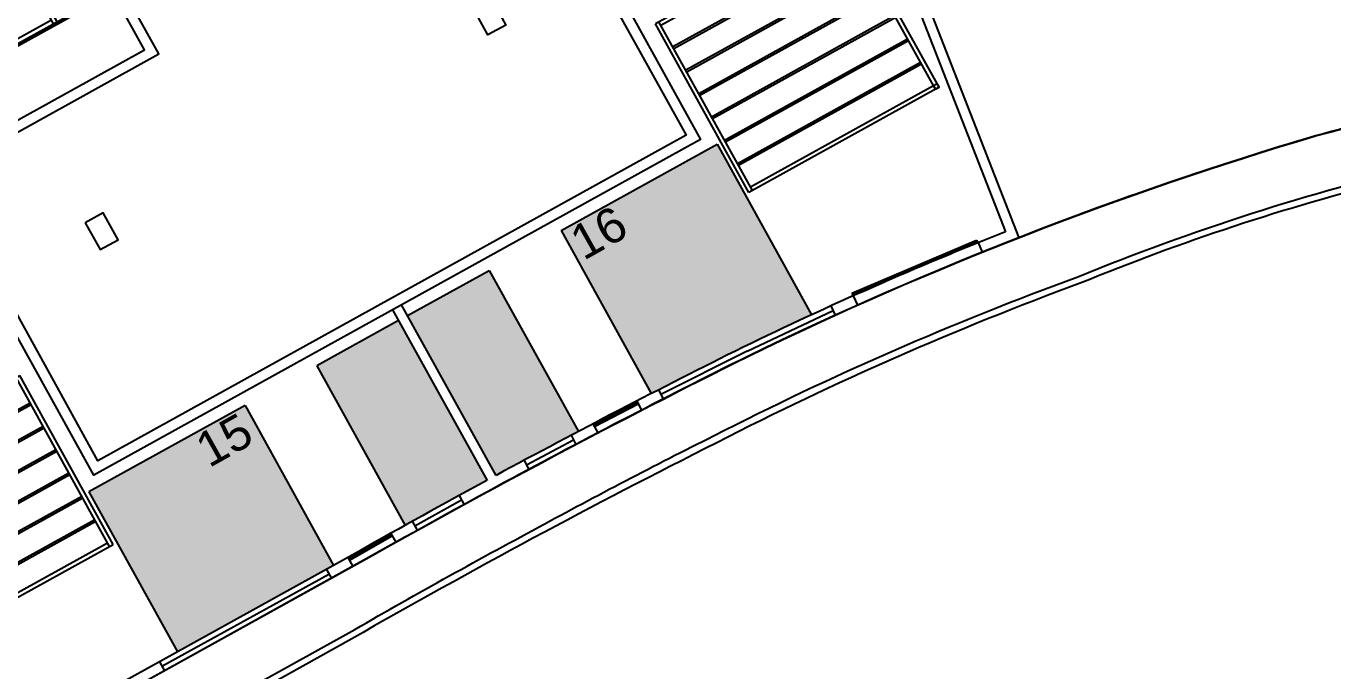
# Model space of a CAD drawing. Header units: millimetres. Extents: x 441061 to 442903, y 4515148 to 4515613.
# Drawn here: x 442022.52 to 442054.36, y 4515546.27 to 4515561.98 of the extents above; entities that cross this region are included whole.
import ezdxf
from ezdxf.enums import TextEntityAlignment as Align

# ---------------------------------------------------------------- set-up
doc = ezdxf.new("R2010")
doc.units = ezdxf.units.MM
doc.layers.add('01_cesped', color=7, linetype='Continuous', true_color=0x659a66)
for name, color, linetype in [('01_cotas', 254, 'Continuous'), ('01_mono CUBIERTA', 2, 'Continuous'), ('01_piscinas', 254, 'Continuous'), ('01_PÉRGOLAS', 254, 'Continuous')]:
    doc.layers.add(name, color=color, linetype=linetype)
doc.styles.add('Estilo1', font='swissel.ttf')

# ---------------------------------------------------------------- blocks, each defined once
blk = doc.blocks.new('A$C04DE6D7D')
at = {"layer": '01_mono CUBIERTA', "color": 254}
for p, q in [((0.6, 4.63, 0), (0.6, 3, 0)), ((0.62, 4.63, 0), (0.62, 3.02, 0)), ((0.65, 4.63, 0), (0.65, 3.05, 0)), ((16.25, 4.63, 0), (16.25, 3.05, 0)), ((16.28, 4.63, 0), (16.28, 3.02, 0)), ((16.3, 4.63, 0), (16.3, 3, 0)), ((0.6, 3, 0), (6.1, 3, 0)), ((0.6, 3, 0), (0.6, 0, 0)), ((0.62, 3.02, 0), (6.1, 3.02, 0)), ((0.65, 3.05, 0), (6.1, 3.05, 0)), ((0.69, 3, 0), (0.69, 0.1, 0)), ((0.79, 0.1, 0), (0.79, 3, 0)), ((4.465, 2.9), (0.79, 2.9, 0)), ((4.465, 0.2), (4.465, 3)), ((4.565, 0.2), (4.565, 3)), ((8.24, 2.9, 0), (4.565, 2.9)), ((8.24, 0.1, 0), (8.24, 3, 0)), ((8.34, 0.1, 0), (8.34, 3, 0)), ((8.35, 3, 0), (8.35, 0, 0)), ((8.35, 3, 0), (8.35, 0, 0)), ((8.55, 3, 0), (8.55, 0, 0)), ((8.55, 3, 0), (8.55, 0, 0)), ((8.56, 0.1, 0), (8.56, 3, 0)), ((8.66, 0.1, 0), (8.66, 3, 0)), ((8.66, 2.9, 0), (12.335, 2.9)), ((16.25, 3.05, 0), (10.8, 3.05, 0)), ((16.28, 3.02, 0), (10.8, 3.02, 0)), ((16.3, 3, 0), (10.8, 3, 0)), ((12.335, 0.2), (12.335, 3)), ((12.435, 0.2), (12.435, 3)), ((12.435, 2.9), (16.11, 2.9, 0)), ((16.11, 0.1, 0), (16.11, 3, 0)), ((16.21, 3, 0), (16.21, 0.1, 0)), ((16.3, 3, 0), (16.3, 0, 0)), ((0.79, 2.262, 0), (4.465, 2.262)), ((4.565, 2.262), (8.24, 2.262, 0)), ((12.335, 2.262), (8.66, 2.262, 0)), ((16.11, 2.262, 0), (12.435, 2.262)), ((0.79, 2.212, 0), (4.465, 2.212)), ((4.565, 2.212), (8.24, 2.212, 0)), ((12.335, 2.212), (8.66, 2.212, 0)), ((16.11, 2.212, 0), (12.435, 2.212)), ((0.79, 1.575, 0), (4.465, 1.575)), ((0.79, 1.525, 0), (4.465, 1.525)), ((4.565, 1.575), (8.24, 1.575, 0)), ((4.565, 1.525), (8.24, 1.525, 0)), ((12.335, 1.575), (8.66, 1.575, 0)), ((12.335, 1.525), (8.66, 1.525, 0)), ((16.11, 1.575, 0), (12.435, 1.575)), ((16.11, 1.525, 0), (12.435, 1.525)), ((0.79, 0.887, 0), (4.465, 0.887)), ((0.79, 0.837, 0), (4.465, 0.837)), ((4.565, 0.887), (8.24, 0.887, 0)), ((4.565, 0.837), (8.24, 0.837, 0)), ((12.335, 0.887), (8.66, 0.887, 0)), ((12.335, 0.837), (8.66, 0.837, 0)), ((16.11, 0.887, 0), (12.435, 0.887)), ((16.11, 0.837, 0), (12.435, 0.837)), ((8.34, 0.1, 0), (0.69, 0.1, 0)), ((8.24, 0.2, 0), (0.79, 0.2, 0)), ((4.515, 0.1), (4.515, 0.2)), ((4.515, 0.1), (4.515, 0.2)), ((8.56, 0.1, 0), (16.21, 0.1, 0)), ((8.66, 0.2, 0), (16.11, 0.2, 0)), ((12.385, 0.1), (12.385, 0.2)), ((12.385, 0.1), (12.385, 0.2)), ((8.35, 0, 0), (0.6, 0, 0)), ((8.55, 0, 0), (8.35, 0, 0)), ((8.35, 0, 0), (8.55, 0, 0)), ((8.55, 0, 0), (16.3, 0, 0))]:
    blk.add_line(p, q, dxfattribs=at)
at = {"layer": '01_mono CUBIERTA', "color": 254, "elevation": 0}
for points in [[(0, 7.405), (0, 13.1), (16.9, 13.1), (16.9, 7.405), (16.3, 7.405), (16.3, 4.63), (10.8, 4.63), (10.8, 3), (6.1, 3), (6.1, 4.63), (0.6, 4.63), (0.6, 7.405)], [(0.26, 7.665), (0.26, 12.84), (16.64, 12.84), (16.64, 7.665), (16.04, 7.665), (16.04, 4.89), (10.54, 4.89), (10.54, 3.261), (6.36, 3.261), (6.36, 4.89), (0.86, 4.89), (0.86, 7.665)], [(2.8, 7.617), (2.8, 8.367), (3.3, 8.367), (3.3, 7.617)], [(14.1, 7.617), (14.1, 8.367), (13.6, 8.367), (13.6, 7.617)]]:
    blk.add_lwpolyline(points, close=True, dxfattribs=at)
blk = doc.blocks.new('A$C3397442D')
at = {"layer": '01_cotas'}
for p, q in [((0, 4.7), (0, 0)), ((0, 4.7), (5.3, 4.7)), ((0.1, 4.7), (0.1, 0)), ((0.1, 4.6), (5.2, 4.6)), ((5.2, 4.7), (5.2, 0)), ((5.3, 4.7), (5.3, 0)), ((0.1, 4), (5.2, 4)), ((0.1, 3.95), (5.2, 3.95)), ((0.1, 3.35), (5.2, 3.35)), ((0.1, 3.3), (5.2, 3.3)), ((0.1, 2.7), (5.2, 2.7)), ((0.1, 2.65), (5.2, 2.65)), ((0.1, 2.05), (5.2, 2.05)), ((0.1, 2), (5.2, 2)), ((0.1, 1.4), (5.2, 1.4)), ((0.1, 1.35), (5.2, 1.35)), ((0.1, 0.75), (5.2, 0.75)), ((0.1, 0.7), (5.2, 0.7)), ((0.1, 0.1), (5.2, 0.1)), ((0, 0), (5.3, 0))]:
    blk.add_line(p, q, dxfattribs=at)

msp = doc.modelspace()

# ---------------------------------------------------------------- hatches: boundary and pattern name
at = {"layer": '01_cesped', "true_color": 0xc1d7c2}
h = msp.add_hatch(color=9, dxfattribs=at)
h.dxf.hatch_style = 1
h.paths.add_polyline_path([(442035.557, 4515556.994), (442039.363, 4515559.1), (442041.62, 4515555.022), (442041.657, 4515554.941), (442040.177, 4515554.241), (442038.931, 4515553.62), (442037.932, 4515553.113), (442037.755, 4515553.022)])
h = msp.add_hatch(color=9, dxfattribs=at)
h.dxf.hatch_style = 1
h.paths.add_polyline_path([(442031.816, 4515554.924), (442033.807, 4515556.025), (442035.979, 4515552.099), (442035.801, 4515552.009), (442034.654, 4515551.396), (442033.972, 4515551.029)])
h = msp.add_hatch(color=9, dxfattribs=at)
h.dxf.hatch_style = 1
h.paths.add_polyline_path([(442029.607, 4515553.701), (442031.598, 4515554.803), (442033.752, 4515550.91), (442033.071, 4515550.539), (442031.931, 4515549.914), (442031.757, 4515549.817)])
h = msp.add_hatch(color=9, dxfattribs=at)
h.dxf.hatch_style = 1
h.paths.add_polyline_path([(442024.051, 4515550.627), (442027.857, 4515552.733), (442030.012, 4515548.838), (442029.839, 4515548.737), (442026.208, 4515546.728)])

# ---------------------------------------------------------------- linework, layer by layer
at = {"layer": '01_piscinas'}
for p, q in [((442039.049, 4515576.491), (442046.709, 4515556.821)), ((442038.817, 4515576.399), (442046.386, 4515556.963)), ((442035.557, 4515556.994), (442039.363, 4515559.1)), ((442039.363, 4515559.1), (442041.663, 4515554.944)), ((442035.557, 4515556.994), (442037.755, 4515553.022)), ((442042.644, 4515555.473), (442045.681, 4515556.764)), ((442042.664, 4515555.427), (442045.701, 4515556.718)), ((442045.681, 4515556.764), (442045.701, 4515556.718)), ((442045.826, 4515556.471), (442045.732, 4515556.702)), ((442031.816, 4515554.924), (442033.807, 4515556.025)), ((442033.807, 4515556.025), (442035.979, 4515552.099)), ((442042.644, 4515555.473), (442042.664, 4515555.427)), ((442033.972, 4515551.029), (442031.671, 4515555.186)), ((442042.241, 4515554.934), (442042.138, 4515555.161)), ((442042.788, 4515555.18), (442042.686, 4515555.409)), ((442031.598, 4515554.803), (442029.607, 4515553.701)), ((442031.452, 4515555.065), (442033.752, 4515550.91)), ((442040.091, 4515554.061), (442042.19, 4515555.047)), ((442040.091, 4515554.061), (442037.989, 4515553.003)), ((442029.607, 4515553.701), (442031.759, 4515549.811)), ((442037.932, 4515553.113), (442038.046, 4515552.893)), ((442027.857, 4515552.733), (442024.051, 4515550.627)), ((442027.857, 4515552.733), (442030.012, 4515548.838)), ((442036.345, 4515552.263), (442037.41, 4515552.816)), ((442036.368, 4515552.219), (442037.433, 4515552.772)), ((442037.399, 4515552.839), (442037.514, 4515552.617)), ((442036.334, 4515552.285), (442036.449, 4515552.064)), ((442035.801, 4515552.009), (442035.916, 4515551.787)), ((442034.711, 4515551.292), (442035.859, 4515551.898)), ((442034.654, 4515551.396), (442034.775, 4515551.177)), ((442024.051, 4515550.627), (442026.206, 4515546.732)), ((442031.993, 4515549.805), (442033.129, 4515550.434)), ((442033.071, 4515550.539), (442033.195, 4515550.315)), ((442031.931, 4515549.914), (442032.054, 4515549.696)), ((442030.374, 4515549.01), (442031.42, 4515549.6)), ((442030.399, 4515548.967), (442031.444, 4515549.556)), ((442031.409, 4515549.619), (442031.532, 4515549.401)), ((442030.615, 4515549.172), (442023.617, 4515545.299)), ((442030.737, 4515548.954), (442023.738, 4515545.081)), ((442030.362, 4515549.032), (442030.485, 4515548.814)), ((442025.829, 4515546.381), (442029.901, 4515548.628)), ((442029.839, 4515548.737), (442029.962, 4515548.52)), ((442025.768, 4515546.49), (442025.89, 4515546.271))]:
    msp.add_line(p, q, dxfattribs=at)
for points in [[(442013.215, 4515539.274), (442023.738, 4515545.081), (442030.737, 4515548.954, -0.013397), (442040.105, 4515553.929, -0.04126), (442053.939, 4515559.301, -0.013987), (442065.212, 4515562.042, -0.013983), (442071.087, 4515562.907, -0.020078), (442074.091, 4515563.142), (442074.186, 4515563.16), (442073.402, 4515566.003), (442072.78, 4515570.037), (442072.197, 4515574.932), (442072.522, 4515587.287), (442072.724, 4515601.364), (442072.851, 4515607.428), (442072.725, 4515607.443), (442061.787, 4515608.049), (442052.952, 4515608.587, 0.022373), (442042.977, 4515608.929, 0.031319), (442032.149, 4515608.135, 0.030707), (442021.68, 4515606.098, -0.006248)], [(442013.588, 4515537.896), (442024.406, 4515543.88), (442030.384, 4515547.193, -0.008549), (442035.01, 4515549.77, -0.009625), (442039.271, 4515551.992, -0.031041), (442048.145, 4515555.868, -0.039306), (442056.712, 4515558.616, -0.015472), (442065.582, 4515560.692, -0.011587), (442071.229, 4515561.54, -0.021604), (442075.175, 4515561.867)], [(442075.239, 4515561.704, 0.016078), (442071.244, 4515561.353, 0.014889), (442064.568, 4515560.347, 0.015308), (442055.781, 4515558.211, 0.035254), (442048.208, 4515555.712, 0.03043), (442039.35, 4515551.825, 0.013419), (442030.458, 4515547.051), (442024.492, 4515543.723), (442012.711, 4515537.246)]]:
    msp.add_lwpolyline(points, format="xyb", dxfattribs=at)
msp.add_lwpolyline([(442044.632, 4515560.525), (442044.68, 4515560.437), (442044.768, 4515560.486), (442044.719, 4515560.573)], close=True, dxfattribs=at)
for centre, radius, start, end in [((442108.558, 4515359.218), 207.404, 103.48415, 105.26879), ((442079.516, 4515472.934), 90.074, 106.49681, 115.94743), ((442079.516, 4515472.934), 90.074, 106.49681, 111.35992), ((442079.516, 4515472.934), 90.324, 111.51828, 115.94811), ((442128.242, 4515376.657), 198.224, 116.43573, 118.39694), ((442128.242, 4515376.657), 197.974, 116.43604, 118.43241), ((442128.242, 4515376.657), 198.224, 118.46921, 119.50587), ((442128.242, 4515376.657), 197.974, 118.43241, 119.50621)]:
    msp.add_arc(centre, radius, start, end, dxfattribs=at)

# ---------------------------------------------------------------- block references
at = {"layer": '01_mono CUBIERTA', "rotation": 208.9585834430654}
msp.add_blockref('A$C04DE6D7D', (442032.612, 4515570.679, 0), dxfattribs=at)
at = {"layer": '01_PÉRGOLAS', "rotation": 208.9585996020571}
msp.add_blockref('A$C3397442D', (442042.492, 4515564.598), dxfattribs=at)
at = {"layer": '01_PÉRGOLAS', "xscale": -1, "rotation": 208.9585672561606}
msp.add_blockref('A$C3397442D', (442017.73, 4515550.896), dxfattribs=at)

# ---------------------------------------------------------------- texts
at = {"layer": '01_piscinas', "color": 251, "style": 'Estilo1', "text_generation_flag": 6}
for s, p in [('16', (442036.679, 4515556.575)), ('15', (442027.552, 4515551.525))]:
    msp.add_text(s, height=0.8486, rotation=209.2544, dxfattribs=at).set_placement(p, align=Align.CENTER)

doc.saveas('drawing.dxf')
